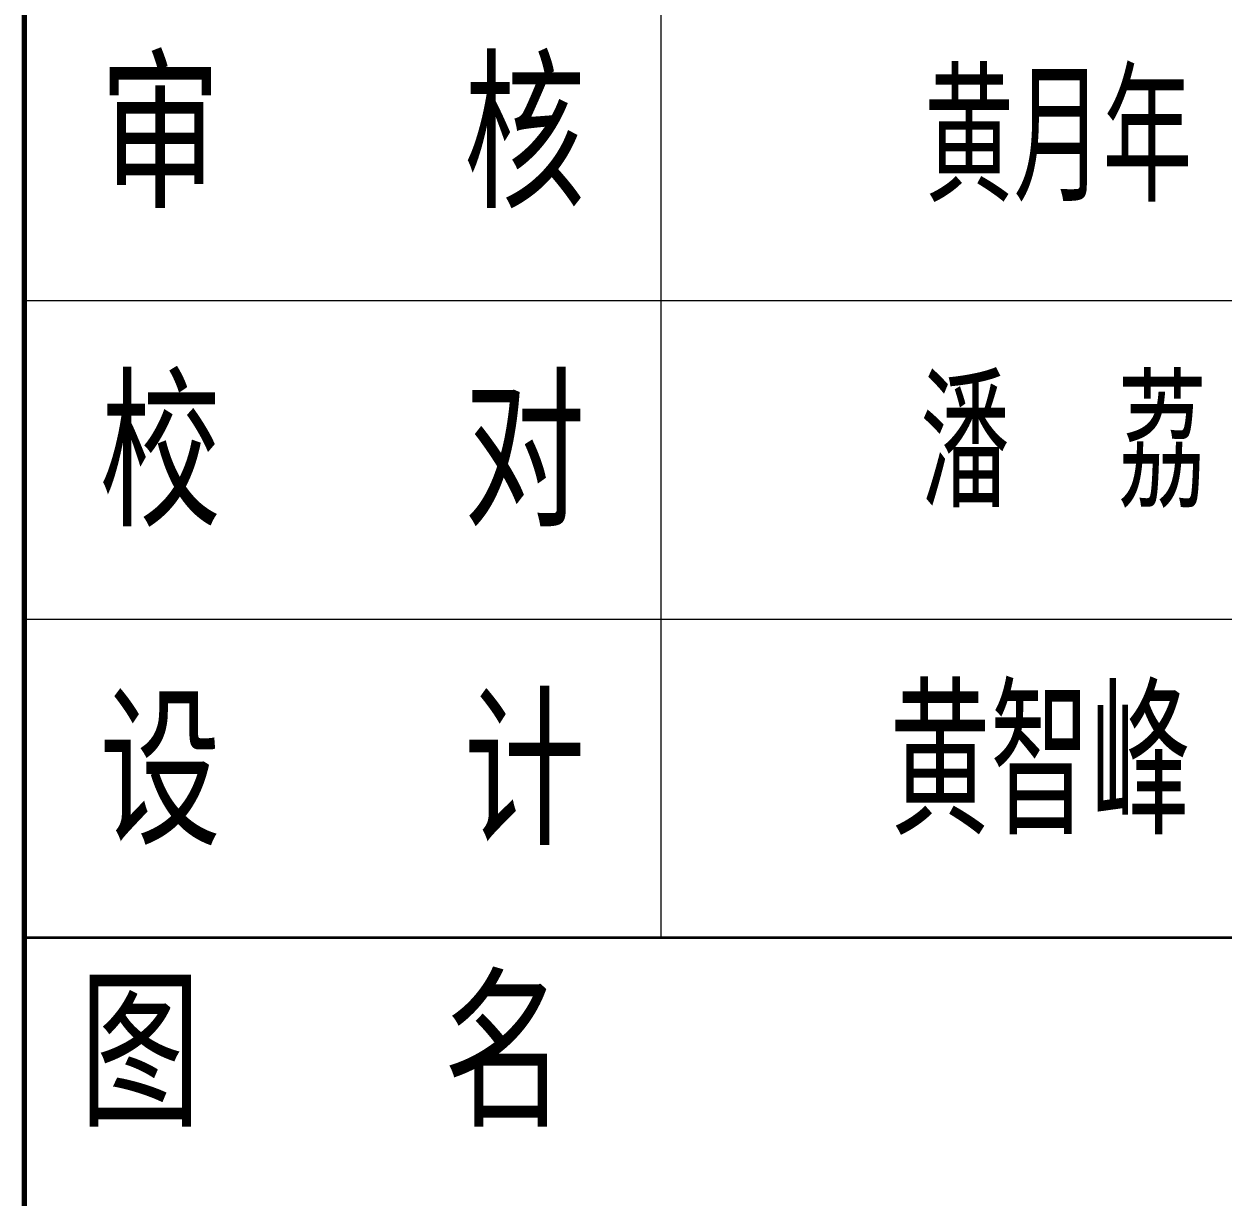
# Model space of a CAD drawing. Extents: x 3968514 to 5230306, y -516551 to -228246.
# Drawn here: x 4651754 to 4655523, y -418680 to -414996 of the extents above; entities that cross this region are included whole.
import ezdxf
from ezdxf.enums import TextEntityAlignment as Align

# ---------------------------------------------------------------- set-up
doc = ezdxf.new("R2010")
doc.units = 0
doc.header["$LTSCALE"] = 1000
doc.header["$MEASUREMENT"] = 0
doc.layers.add('AXIS', color=3, linetype='Continuous', lineweight=15)
doc.layers.add('FRAME', color=3, linetype='Continuous', lineweight=18)
doc.layers.add('TQ_DESIGNER2000', color=7, linetype='Continuous')
doc.styles.add('FRAME', font='simhei.ttf', dxfattribs={"width": 0.7})
doc.styles.add('TSSD_REIN', font='Tssdeng.shx', dxfattribs={"width": 0.7, "bigfont": 'hztxt.shx'})

# ---------------------------------------------------------------- blocks, each defined once
blk = doc.blocks.new('A$C0B803521')
at = {"layer": 'FRAME', "lineweight": 70}
blk.add_line((-23943.1, 92652), (-23943.1, 35252), dxfattribs=at)
at = {"layer": 'FRAME', "lineweight": 18}
for p, q in [((-21943.1, 48352), (-21943.1, 42352)), ((-16943.1, 44352), (-23943.1, 44352)), ((-16943.1, 43352), (-23943.1, 43352))]:
    blk.add_line(p, q, dxfattribs=at)
at = {"layer": 'FRAME', "lineweight": 35}
blk.add_line((-16943.1, 42352), (-23943.1, 42352), dxfattribs=at)
at = {"layer": 'FRAME', "char_height": 400, "style": 'FRAME'}
for s, insert, width, attachment_point in [('审    核', (-22943.1, 44864.8), 2356.271, 5), ('校    对', (-22943.1, 43864.8), 2370.508, 5), ('设    计', (-22943.1, 42864.8), 2363.39, 5), (' 图    名', (-23959.3, 42202), 1860.82, 1)]:
    blk.add_mtext(s, dxfattribs=dict(at, insert=insert, width=width, attachment_point=attachment_point))
blk = doc.blocks.new('FWEFS')
at = {"style": 'TSSD_REIN', "width": 0.7}
for s, p in [('黄月年', (1915962.7, -2260058.7)), ('潘  荔', (1915980.1, -2261020))]:
    blk.add_text(s, height=400, dxfattribs=at).set_placement(p, align=Align.MIDDLE_CENTER)
at = {"layer": 'TQ_DESIGNER2000', "style": 'TSSD_REIN', "width": 0.7}
blk.add_text('黄智峰', height=450, dxfattribs=at).set_placement((1915906.5, -2262021.1), align=Align.MIDDLE_CENTER)

msp = doc.modelspace()

# ---------------------------------------------------------------- block references
msp.add_blockref('A$C0B803521', (4675697.36617, -460218.25571))
at = {"layer": 'AXIS', "color": 3}
msp.add_blockref('FWEFS', (2739039.66406, 1844704.54548), dxfattribs=at)

doc.saveas('drawing.dxf')
